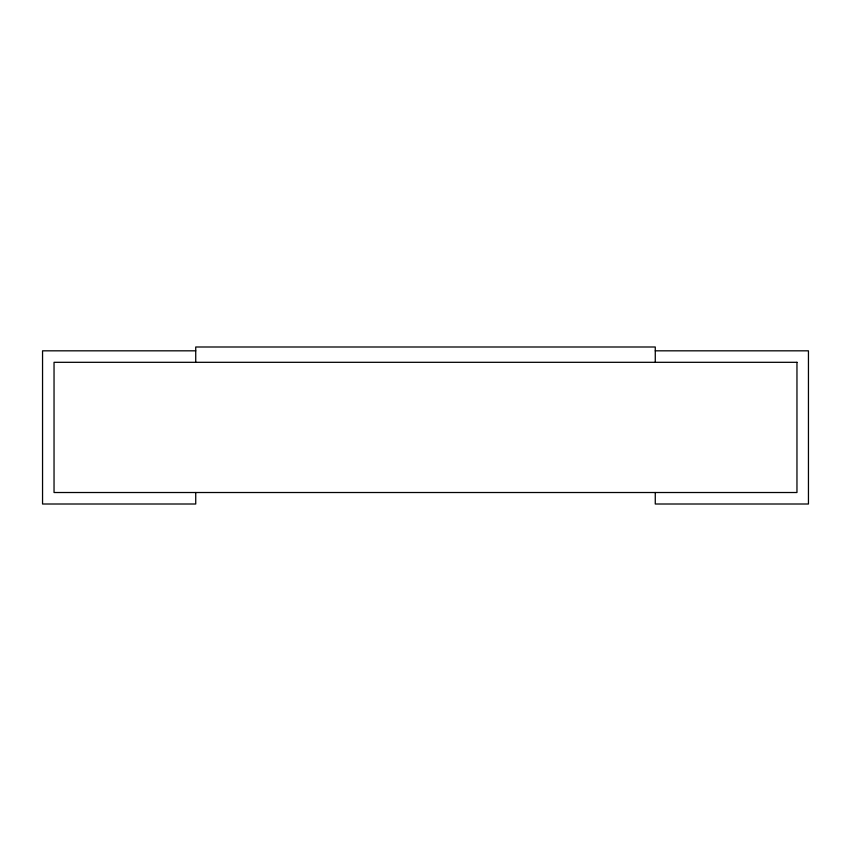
<?xml version="1.0" encoding="UTF-8"?>
<svg xmlns="http://www.w3.org/2000/svg" width="851" height="851" viewBox="0 0 851 851"><rect width="100%" height="100%" fill="white"/><g stroke="black" fill="none" stroke-linecap="round" stroke-linejoin="round"><path stroke-width="1.28" d="M195.73 350.825L42.55 350.825L42.55 504.005L195.73 504.005L195.73 492.516M655.27 350.825L808.45 350.825L808.45 504.005L655.27 504.005L655.27 492.516M655.27 362.313L655.27 346.995L195.73 346.995L195.73 362.313M796.962 362.313L54.038 362.313L54.038 492.516L796.962 492.516L796.962 362.313"/></g></svg>
